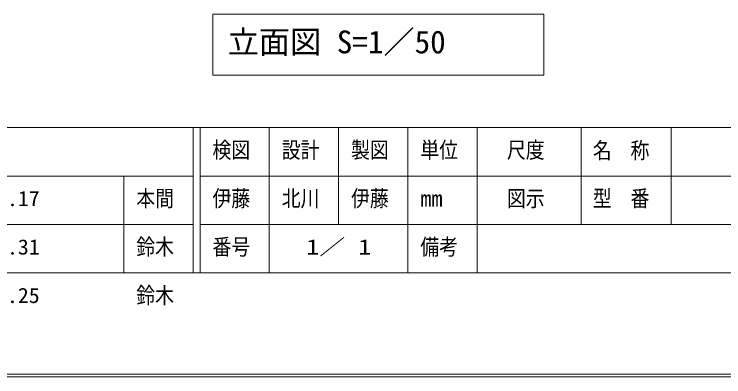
# Model space of a CAD drawing. Units: millimetres, scale not verified, with parts at other scales. Extents: x 0 to 420, y 0 to 297.
# Drawn here: x 133.4 to 235.9, y -0.2 to 52.2 of the extents above; entities that cross this region are included whole.
import ezdxf
from ezdxf.enums import TextEntityAlignment as Align

# ---------------------------------------------------------------- set-up
doc = ezdxf.new("R2010")
doc.units = ezdxf.units.MM
doc.header["$LTSCALE"] = 0.5
doc.linetypes.add('USER1', pattern=[19.05, 12.7, -6.35])
for name, color, linetype, lineweight in [('DEFPOINTS_4', 8, 'USER1', 18), ('LY_2', 7, 'Continuous', 0), ('LY_5', 2, 'Continuous', 18)]:
    doc.layers.add(name, color=color, linetype=linetype, lineweight=lineweight)
doc.layers.add('LY_4', color=7, linetype='Continuous')
doc.styles.add('ＭＳ ゴシック', font='')
doc.styles.get('ＭＳ ゴシック').set_extended_font_data('MS Gothic')

msp = doc.modelspace()

# ---------------------------------------------------------------- linework, layer by layer
at = {"layer": 'DEFPOINTS_4', "color": 7, "linetype": 'Continuous', "lineweight": 0}
msp.add_line((0.25, -0.16), (420.25, -0.16), dxfattribs=at)
at = {"layer": 'LY_2'}
for p, q in [((17.75, 35.84), (402.75, 35.84)), ((159.25, 35.84), (159.25, 14.8401)), ((160.25, 35.84), (160.25, 14.8401)), ((170.25, 35.84), (170.25, 21.8401)), ((180.25, 35.84), (180.25, 21.8401)), ((190.25, 35.84), (190.25, 14.84)), ((200.25, 35.84), (200.25, 21.8401)), ((215.25, 35.84), (215.25, 21.8401)), ((228.25, 35.84), (228.25, 21.8401)), ((17.75, 28.8401), (159.25, 28.8401)), ((149.25, 28.8401), (149.25, 14.84)), ((160.25, 28.8401), (215.25, 28.8401)), ((215.25, 28.8401), (332.75, 28.8401)), ((17.75, 21.8401), (159.25, 21.8401)), ((160.25, 21.8401), (402.75, 21.8401)), ((170.25, 21.8401), (170.25, 14.84)), ((200.25, 21.8401), (200.25, 14.84)), ((17.75, 14.84), (402.75, 14.84))]:
    msp.add_line(p, q, dxfattribs=at)
at = {"layer": 'LY_5', "color": 7}
for p, q in [((209.8861, 52.2313), (162.0861, 52.2313)), ((162.0861, 52.2313), (162.0861, 43.4313)), ((209.8861, 43.4313), (209.8861, 52.2313)), ((162.0861, 43.4313), (209.8861, 43.4313)), ((1.252, 0.2397), (419.248, 0.2397))]:
    msp.add_line(p, q, dxfattribs=at)

# ---------------------------------------------------------------- texts
at = {"layer": 'LY_2', "style": 'ＭＳ ゴシック', "width": 0.85}
for s, p in [('検図', (162.05, 30.7401)), ('設計', (172.05, 30.7401)), ('製図', (182.05, 30.7401)), ('単位', (192.05, 30.7401)), ('尺度', (204.55, 30.7401)), ('名\u3000称', (216.95, 30.6761)), ('図示', (204.55, 23.7401)), ('型\u3000番', (216.95, 23.7401)), ('番号', (162.05, 16.7401)), ('備考', (192.05, 16.7401))]:
    msp.add_text(s, height=2.346, dxfattribs=at).set_placement(p, align=Align.BOTTOM_LEFT)
at = {"layer": 'LY_2', "style": 'ＭＳ ゴシック'}
msp.add_text('mm', height=2.346, dxfattribs=at).set_placement((192.05, 23.74), align=Align.BOTTOM_LEFT)
at = {"layer": 'LY_4', "style": 'ＭＳ ゴシック'}
for s, height, width, p in [('伊藤', 2.346, 0.85, (162.05, 23.7401)), ('北川', 2.346, 0.85, (172.05, 23.7401)), ('伊藤', 2.346, 0.85, (182.05, 23.7401)), ('2024.05.31', 2.199, 1.05, (121.3929, 16.8401)), ('鈴木', 2.346, 0.85, (151.05, 16.7401)), ('1／ 1', 2.199, 1.25, (175.5929, 16.8401)), ('2020.06.25', 2.199, 1.05, (121.3929, 9.84)), ('鈴木', 2.346, 0.85, (151.05, 9.7401))]:
    msp.add_text(s, height=height, dxfattribs=dict(at, width=width)).set_placement(p, align=Align.BOTTOM_LEFT)
at = {"layer": 'LY_5', "color": 7, "style": 'ＭＳ ゴシック'}
msp.add_text('立面図 S=1／50', height=3.299, dxfattribs=at).set_placement((164.2436, 45.5813), align=Align.BOTTOM_LEFT)
for s, height, width, p in [('2025.09.17', 2.199, 1.05, (121.3929, 23.8401)), ('本間', 2.346, 0.85, (151.05, 23.7401))]:
    msp.add_text(s, height=height, dxfattribs=dict(at, width=width)).set_placement(p, align=Align.BOTTOM_LEFT)

doc.saveas('drawing.dxf')
